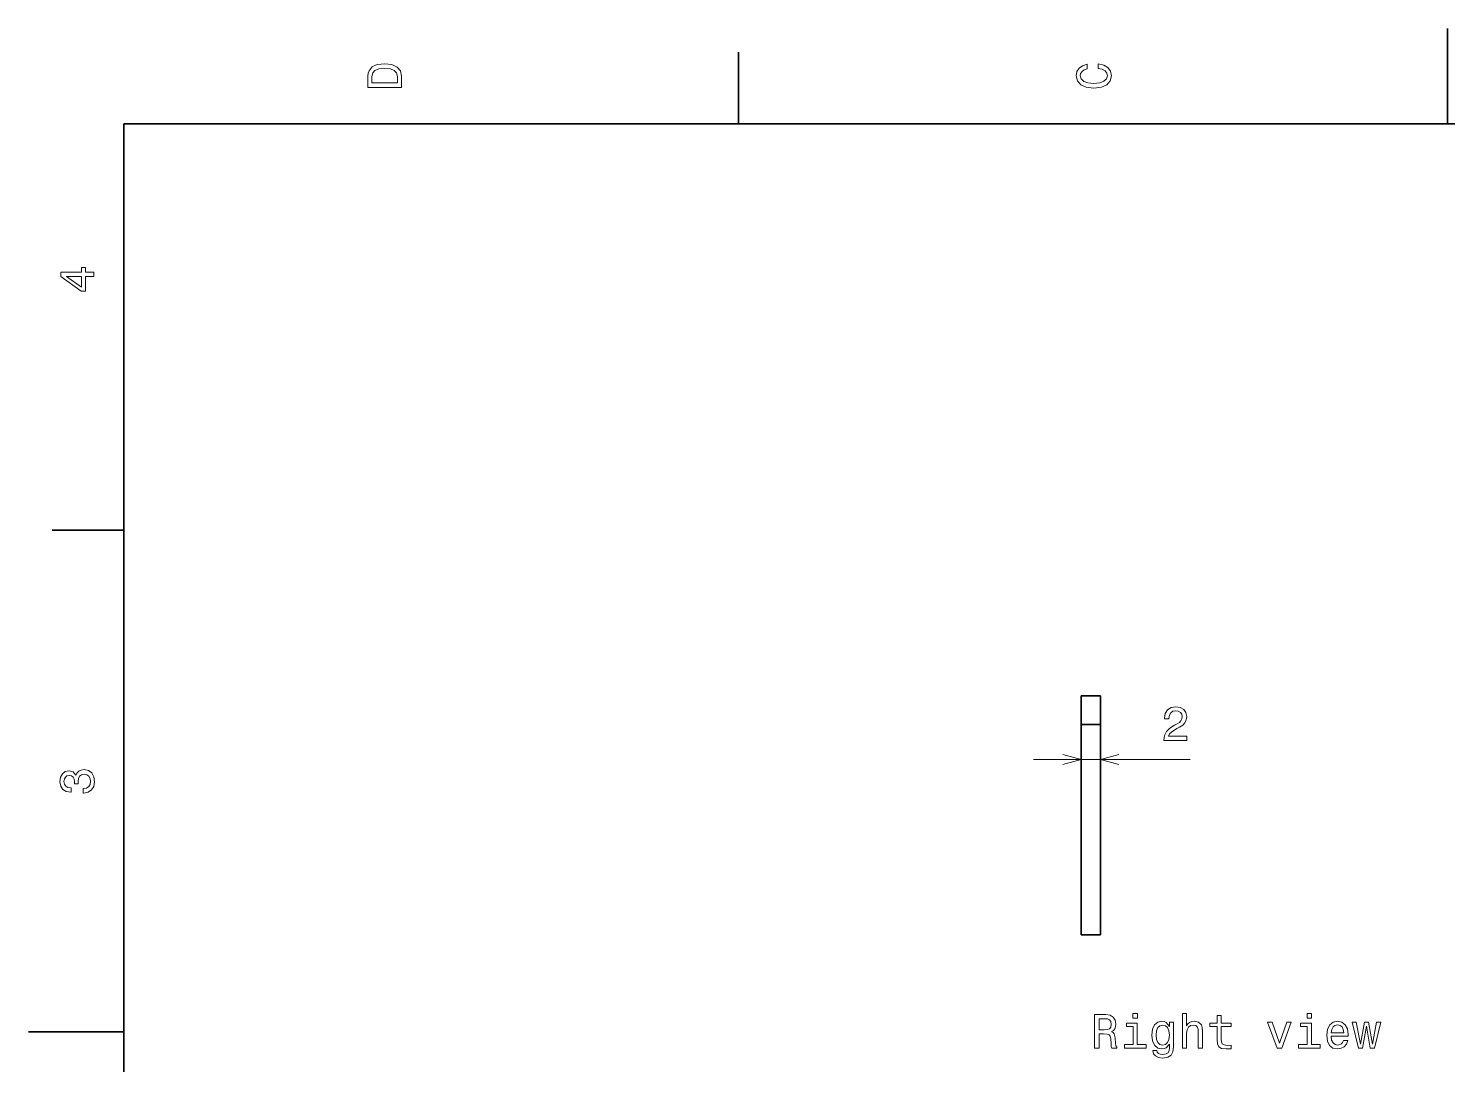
# Model space of a CAD drawing. Extents: x 0 to 297, y 0 to 210.
# Drawn here: x 0 to 148.5, y 101.6 to 210 of the extents above; entities that cross this region are included whole.
import ezdxf

# ---------------------------------------------------------------- set-up
doc = ezdxf.new("R2010")
doc.units = 0

msp = doc.modelspace()

# ---------------------------------------------------------------- linework, layer by layer
at = {"color": 7, "lineweight": 35, "ltscale": 0.25}
for p, q in [((148.5, 200), (148.5, 210)), ((10, 105), (0, 105))]:
    msp.add_line(p, q, dxfattribs=at)
at = {"color": 7, "lineweight": 35, "ltscale": 0.1875}
for p, q in [((74.300003, 200), (74.300003, 207.5)), ((10, 157.5), (2.5, 157.5))]:
    msp.add_line(p, q, dxfattribs=at)
at = {"color": 7, "lineweight": 35}
for p, q in [((287, 200), (10, 200)), ((10, 200), (10, 10)), ((110.168068, 137.145844), (110.168068, 115.145844)), ((112.168068, 137.145844), (112.168068, 115.145844))]:
    msp.add_line(p, q, dxfattribs=at)
at = {"color": 7, "lineweight": 35, "ltscale": 0.05}
for p, q in [((110.168068, 140.145844), (112.168068, 140.145844)), ((110.168068, 137.145844), (112.168068, 137.145844)), ((110.168068, 115.145844), (112.168068, 115.145844))]:
    msp.add_line(p, q, dxfattribs=at)
at = {"color": 7, "lineweight": 35, "ltscale": 0.075}
for p, q in [((110.168068, 137.145844), (110.168068, 140.145844)), ((112.168068, 137.145844), (112.168068, 140.145844))]:
    msp.add_line(p, q, dxfattribs=at)
at = {"color": 7, "lineweight": 13, "ltscale": 0.166412}
for p, q in [((110.168068, 138.145844), (110.168068, 131.48938)), ((112.168068, 138.145844), (112.168068, 131.48938))]:
    msp.add_line(p, q, dxfattribs=at)
at = {"color": 7, "lineweight": 13, "ltscale": 0.409581}
msp.add_line((105.168068, 133.48938), (121.5513, 133.48938), dxfattribs=at)
at = {"color": 7, "lineweight": 13}
for points in [[(35.533215, 204.994965), (35.533215, 203.829971), (39.033215, 203.829971), (39.033215, 204.994965), (38.922264, 205.544678), (38.584366, 205.953171), (38.034657, 206.205338), (37.283215, 206.296112), (36.516644, 206.215424), (36.21405, 206.114563), (35.971977, 205.973343), (35.644165, 205.56485), (35.563473, 205.297562)], [(35.951801, 204.959656), (36.027451, 205.342941), (36.259438, 205.605194), (36.672985, 205.761536), (37.283215, 205.811966), (37.873272, 205.756485), (38.286816, 205.600143), (38.533936, 205.332855), (38.614628, 204.959656), (38.614628, 204.298996), (35.951801, 204.298996)], [(111.93206, 205.817017), (112.35569, 205.716141), (112.658287, 205.549713), (112.844887, 205.317734), (112.905403, 205.045395), (112.814629, 204.71759), (112.54229, 204.460388), (112.098488, 204.28891), (111.483215, 204.233429), (110.872986, 204.28891), (110.424141, 204.455338), (110.151802, 204.71254), (110.055984, 205.045395), (110.106415, 205.287476), (110.247627, 205.494247), (110.474571, 205.655624), (110.787247, 205.766571), (110.787247, 206.245682), (110.308144, 206.094391), (109.94503, 205.832138), (109.718086, 205.474075), (109.637398, 205.045395), (109.763474, 204.510818), (110.116501, 204.10231), (110.696472, 203.840057), (111.483215, 203.749283), (112.269958, 203.840057), (112.84993, 204.10231), (113.208, 204.510818), (113.329041, 205.045395), (113.233215, 205.51442), (112.965927, 205.892654), (112.527161, 206.159943), (111.93206, 206.301163)], [(6.833213, 184.02739), (6.833213, 184.481277), (5.965778, 184.481277), (5.965778, 184.98056), (5.56232, 184.98056), (5.56232, 184.481277), (3.408862, 184.481277), (3.408862, 184.022339), (5.521974, 182.489197), (5.965778, 182.489197), (5.965778, 184.02739)], [(5.56232, 182.912827), (3.993876, 184.02739), (5.56232, 184.02739)], [(118.802734, 135.48938), (121.208359, 135.48938), (121.208359, 135.923111), (119.30706, 135.923111), (119.412971, 136.160141), (119.594528, 136.356827), (120.15432, 136.71489), (120.451874, 136.866196), (120.784729, 137.083054), (121.021759, 137.335205), (121.157928, 137.632751), (121.208359, 137.970657), (121.12262, 138.394287), (120.88559, 138.727142), (120.522476, 138.93895), (120.053459, 139.014603), (119.569305, 138.928864), (119.201157, 138.691833), (118.964119, 138.313599), (118.88343, 137.814316), (118.88343, 137.743713), (119.342361, 137.743713), (119.342361, 137.784058), (119.387756, 138.126999), (119.523918, 138.37915), (119.740776, 138.540543), (120.028244, 138.596008), (120.320747, 138.545578), (120.537605, 138.41951), (120.678818, 138.222824), (120.729248, 137.975693), (120.693947, 137.743713), (120.598129, 137.547028), (120.436745, 137.375549), (120.214844, 137.224258), (119.91729, 137.062881), (119.423058, 136.750198), (119.075073, 136.417343), (118.868301, 136.013885), (118.802734, 135.504517)], [(5.73379, 129.979111), (5.769093, 129.979111), (6.253242, 130.059799), (6.616354, 130.296829), (6.848343, 130.670029), (6.934078, 131.164276), (6.848343, 131.688766), (6.626441, 132.082138), (6.273415, 132.334305), (5.819525, 132.425079), (5.521974, 132.384735), (5.279899, 132.273788), (5.0933, 132.092224), (4.957133, 131.850143), (4.684798, 132.177963), (4.251081, 132.293961), (3.857709, 132.218307), (3.560158, 132.00145), (3.373559, 131.648422), (3.307997, 131.164276), (3.388689, 130.710388), (3.610591, 130.362396), (3.963617, 130.135452), (4.432637, 130.059799), (4.46794, 130.059799), (4.46794, 130.508652), (4.145173, 130.548996), (3.913184, 130.680115), (3.771974, 130.891937), (3.721542, 131.189484), (3.761888, 131.451736), (3.867795, 131.643372), (4.039265, 131.759369), (4.271254, 131.804764), (4.518372, 131.759369), (4.684798, 131.638336), (4.785663, 131.426514), (4.815922, 131.139053), (4.810879, 130.942368), (5.209294, 130.942368), (5.199208, 131.189484), (5.244596, 131.507217), (5.365634, 131.744247), (5.56232, 131.885452), (5.819525, 131.935883), (6.112032, 131.880417), (6.328891, 131.734161), (6.465058, 131.502167), (6.510447, 131.194534), (6.460014, 130.876801), (6.308718, 130.644821), (6.066643, 130.498566), (5.73379, 130.443085)], [(111.56144, 103.289215), (112.030457, 103.289215), (112.030457, 104.766884), (112.509567, 104.766884), (112.862595, 104.751755), (113.084496, 104.681145), (113.205528, 104.514717), (113.255966, 104.217171), (113.281181, 103.763275), (113.31144, 103.465729), (113.371956, 103.289215), (113.901497, 103.289215), (113.901497, 103.385033), (113.7855, 103.526245), (113.745155, 103.788498), (113.709854, 104.353333), (113.624123, 104.771927), (113.508125, 104.903046), (113.326569, 104.998871), (113.528297, 105.124947), (113.66951, 105.30146), (113.760284, 105.523361), (113.790543, 105.790657), (113.71994, 106.214287), (113.518211, 106.532013), (113.185356, 106.723656), (112.731468, 106.789215), (111.56144, 106.789215)], [(112.600342, 106.360542), (112.907982, 106.330284), (113.12484, 106.234459), (113.261009, 106.057945), (113.306396, 105.780571), (113.255966, 105.48806), (113.119797, 105.311546), (112.88781, 105.220772), (112.570084, 105.195557), (112.030457, 105.195557), (112.030457, 106.360542)], [(116.034782, 103.662415), (116.034782, 105.906647), (114.895012, 105.906647), (114.895012, 105.528412), (115.590981, 105.528412), (115.590981, 103.662415), (114.683197, 103.662415), (114.683197, 103.289215), (116.952652, 103.289215), (116.952652, 103.662415)], [(116.049911, 106.910255), (115.580894, 106.910255), (115.580894, 106.40593), (116.049911, 106.40593)], [(119.82225, 103.410255), (119.82225, 105.997429), (119.398613, 105.997429), (119.398613, 105.55867), (119.050636, 105.957085), (118.838821, 106.057945), (118.601784, 106.093246), (118.173111, 105.992386), (117.840256, 105.709961), (117.623398, 105.256073), (117.547752, 104.645844), (117.623398, 104.030571), (117.840256, 103.576675), (118.173111, 103.289215), (118.601784, 103.193398), (118.843857, 103.228699), (119.045593, 103.319473), (119.398613, 103.702759), (119.398613, 103.319473), (119.358269, 103.016884), (119.247322, 102.800018), (119.035507, 102.673943), (118.717781, 102.628555), (118.440399, 102.658813), (118.243713, 102.734459), (118.127724, 102.865585), (118.092422, 103.042099), (117.663742, 103.042099), (117.663742, 103.021927), (117.729309, 102.699158), (117.931038, 102.457085), (118.253799, 102.300743), (118.692566, 102.24527), (119.217056, 102.320915), (119.565041, 102.53273), (119.761726, 102.900887)], [(118.006683, 104.645844), (118.052071, 105.094688), (118.18824, 105.427544), (118.400055, 105.624229), (118.68248, 105.694832), (118.980026, 105.624229), (119.201927, 105.427544), (119.338097, 105.094688), (119.388527, 104.645844), (119.338097, 104.186913), (119.201927, 103.8591), (118.980026, 103.657372), (118.68248, 103.591812), (118.400055, 103.657372), (118.18824, 103.8591), (118.052071, 104.191956)], [(120.750198, 103.289215), (121.194008, 103.289215), (121.194008, 104.852615), (121.239395, 105.210686), (121.385651, 105.472931), (121.612595, 105.634315), (121.915184, 105.694832), (122.157257, 105.644402), (122.308556, 105.508232), (122.384209, 105.281288), (122.409424, 104.978699), (122.409424, 103.289215), (122.853226, 103.289215), (122.853226, 105.069473), (122.833054, 105.427544), (122.742279, 105.725098), (122.444725, 105.997429), (121.980751, 106.093246), (121.728584, 106.057945), (121.511726, 105.962128), (121.33017, 105.810829), (121.194008, 105.604057), (121.194008, 106.910255), (120.750198, 106.910255)], [(124.381325, 105.528412), (124.381325, 104.171783), (124.411583, 103.733017), (124.552795, 103.430428), (124.835213, 103.253914), (125.314323, 103.193398), (125.838821, 103.218613), (125.838821, 103.601898), (125.455536, 103.571632), (125.107552, 103.611984), (124.920952, 103.73806), (124.840256, 103.949875), (124.825127, 104.247429), (124.825127, 105.528412), (125.838821, 105.528412), (125.838821, 105.906647), (124.825127, 105.906647), (124.825127, 106.698441), (124.381325, 106.698441), (124.381325, 105.906647), (123.614754, 105.906647), (123.614754, 105.528412)], [(130.670227, 103.289215), (131.139252, 103.289215), (132.127716, 105.997429), (131.668793, 105.997429), (130.907257, 103.813713), (130.1306, 105.997429), (129.666626, 105.997429)], [(134.250916, 103.662415), (134.250916, 105.906647), (133.111145, 105.906647), (133.111145, 105.528412), (133.807114, 105.528412), (133.807114, 103.662415), (132.899338, 103.662415), (132.899338, 103.289215), (135.168793, 103.289215), (135.168793, 103.662415)], [(134.266052, 106.910255), (133.797028, 106.910255), (133.797028, 106.40593), (134.266052, 106.40593)], [(136.318649, 104.514717), (138.093857, 104.514717), (138.098907, 104.721489), (138.018219, 105.30146), (137.79631, 105.735184), (137.443283, 105.997429), (136.974258, 106.093246), (136.515335, 105.992386), (136.162308, 105.709961), (135.935364, 105.25103), (135.854675, 104.645844), (135.930313, 104.025528), (136.157257, 103.571632), (136.505249, 103.289215), (136.959137, 103.193398), (137.352509, 103.258957), (137.675278, 103.430428), (137.912308, 103.702759), (138.048477, 104.065872), (137.609711, 104.065872), (137.518936, 103.864143), (137.387817, 103.712845), (137.014618, 103.591812), (136.727142, 103.647285), (136.510284, 103.823799), (136.36908, 104.111259), (136.318649, 104.499588)], [(136.318649, 104.887917), (136.374115, 105.235901), (136.510284, 105.493103), (136.717056, 105.649445), (136.989395, 105.704918), (137.256683, 105.649445), (137.463455, 105.493103), (137.589539, 105.235901), (137.634933, 104.887917)], [(139.606827, 103.289215), (140.010284, 105.588928), (140.413742, 103.289215), (140.837372, 103.289215), (141.503082, 105.997429), (141.074402, 105.997429), (140.625565, 103.697716), (140.227142, 105.997429), (139.788391, 105.997429), (139.389969, 103.697716), (138.941116, 105.997429), (138.517487, 105.997429), (139.183197, 103.289215)]]:
    msp.add_lwpolyline(points, close=True, dxfattribs=at)
for points in [[(108.236214, 132.971756), (110.168068, 133.48938), (108.236214, 134.007019)], [(114.099922, 134.007019), (112.168068, 133.48938), (114.099922, 132.971756)]]:
    msp.add_lwpolyline(points, dxfattribs=at)

doc.saveas('drawing.dxf')
